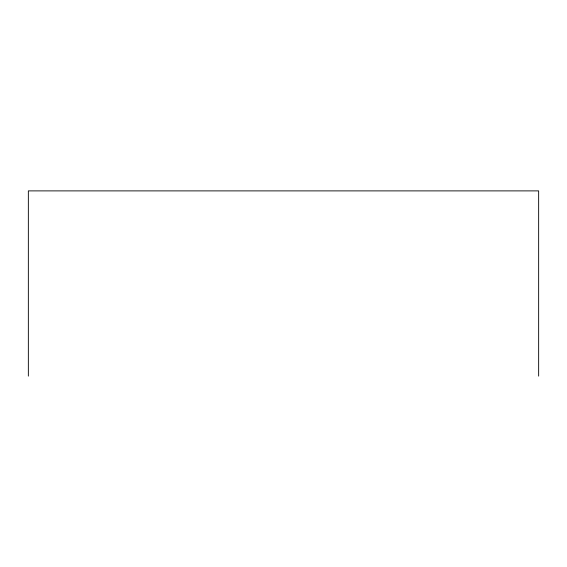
<?xml version="1.0" encoding="UTF-8"?>
<svg xmlns="http://www.w3.org/2000/svg" width="567" height="567" viewBox="0 0 567 567"><rect width="100%" height="100%" fill="white"/><g stroke="black" fill="none" stroke-linecap="round" stroke-linejoin="round"><path stroke-width="0.85" d="M538.65 376.112L538.65 190.888L28.35 190.888L28.35 376.112"/></g></svg>
